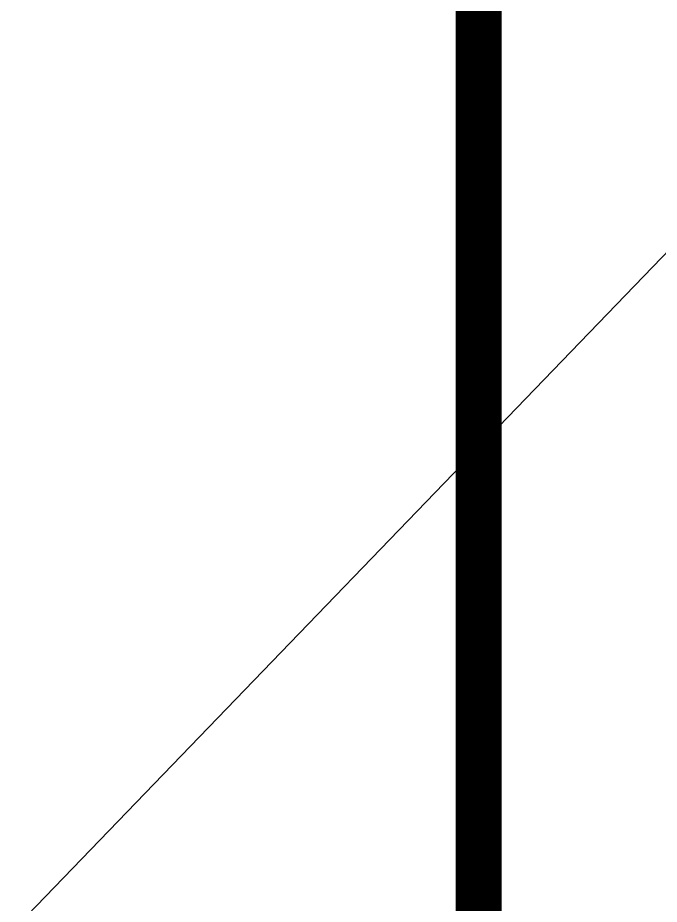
# Model space of a CAD drawing. Header units: inches. Extents: x -3 to 5437, y -3 to 5435.
# Drawn here: x 199.665 to 203.225, y 3.569 to 8.488 of the extents above; entities that cross this region are included whole.
import ezdxf

# ---------------------------------------------------------------- set-up
doc = ezdxf.new("R2010")
doc.units = ezdxf.units.IN
for name, color, linetype in [('Board Outline', 216, 'Continuous'), ('Bottom Layer', 5, 'Continuous'), ('Bottom Solder', 6, 'Continuous'), ('GND', 16, 'Continuous'), ('PWR', 76, 'Continuous'), ('Top Layer', 1, 'Continuous'), ('Top Solder', 216, 'Continuous')]:
    doc.layers.add(name, color=color, linetype=linetype)

msp = doc.modelspace()

# ---------------------------------------------------------------- linework, layer by layer
at = {"layer": 'Board Outline'}
msp.add_lwpolyline([(202.223, -2.7796, 0.254, 0.254, 0), (202.223, 121.2205, 0.254, 0.254, 0)], format="xyseb", dxfattribs=at)
at = {"layer": 'Bottom Layer'}
msp.add_line((202.2231, 117.6643), (202.2231, 0.7658), dxfattribs=at)
at = {"layer": 'Bottom Solder'}
msp.add_line((199.6653, 3.4525), (5436.9008, 5435.1662), dxfattribs=at)
at = {"layer": 'GND'}
msp.add_line((202.223, 117.4176), (202.223, 1.0125), dxfattribs=at)
at = {"layer": 'PWR'}
msp.add_line((202.223, 116.83), (202.223, 1.6031), dxfattribs=at)
at = {"layer": 'Top Layer'}
msp.add_line((202.2231, 117.6643), (202.2231, 0.7658), dxfattribs=at)
at = {"layer": 'Top Solder'}
msp.add_line((199.6653, 3.4525), (5436.9008, 5435.1662), dxfattribs=at)

doc.saveas('drawing.dxf')
